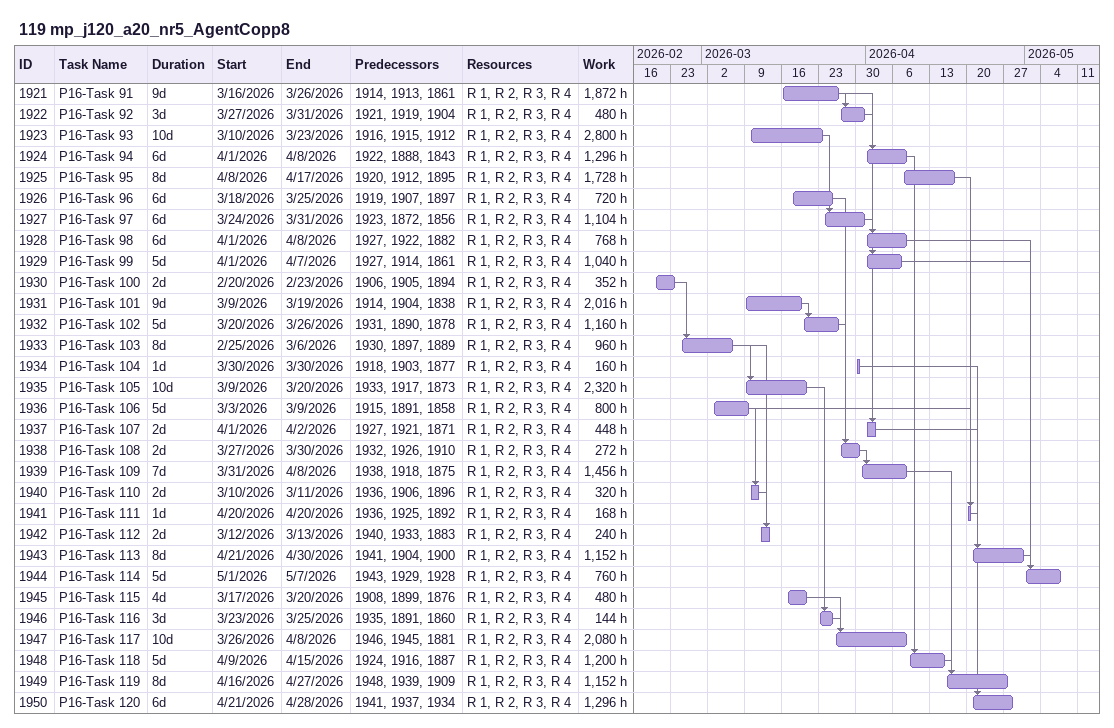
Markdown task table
119 mp_j120_a20_nr5_AgentCopp8

| ID | Task | Duration | Start | Finish | Predecessors | Resources | Work (h) |
|---|---|---|---|---|---|---|---|
| 1921 | P16-Task 91 | 9d | 2026-03-16 | 2026-03-26 | 1914, 1913, 1861 | R 1, R 2, R 3, R 4 | 1872 |
| 1922 | P16-Task 92 | 3d | 2026-03-27 | 2026-03-31 | 1921, 1919, 1904 | R 1, R 2, R 3, R 4 | 480 |
| 1923 | P16-Task 93 | 10d | 2026-03-10 | 2026-03-23 | 1916, 1915, 1912 | R 1, R 2, R 3, R 4 | 2800 |
| 1924 | P16-Task 94 | 6d | 2026-04-01 | 2026-04-08 | 1922, 1888, 1843 | R 1, R 2, R 3, R 4 | 1296 |
| 1925 | P16-Task 95 | 8d | 2026-04-08 | 2026-04-17 | 1920, 1912, 1895 | R 1, R 2, R 3, R 4 | 1728 |
| 1926 | P16-Task 96 | 6d | 2026-03-18 | 2026-03-25 | 1919, 1907, 1897 | R 1, R 2, R 3, R 4 | 720 |
| 1927 | P16-Task 97 | 6d | 2026-03-24 | 2026-03-31 | 1923, 1872, 1856 | R 1, R 2, R 3, R 4 | 1104 |
| 1928 | P16-Task 98 | 6d | 2026-04-01 | 2026-04-08 | 1927, 1922, 1882 | R 1, R 2, R 3, R 4 | 768 |
| 1929 | P16-Task 99 | 5d | 2026-04-01 | 2026-04-07 | 1927, 1914, 1861 | R 1, R 2, R 3, R 4 | 1040 |
| 1930 | P16-Task 100 | 2d | 2026-02-20 | 2026-02-23 | 1906, 1905, 1894 | R 1, R 2, R 3, R 4 | 352 |
| 1931 | P16-Task 101 | 9d | 2026-03-09 | 2026-03-19 | 1914, 1904, 1838 | R 1, R 2, R 3, R 4 | 2016 |
| 1932 | P16-Task 102 | 5d | 2026-03-20 | 2026-03-26 | 1931, 1890, 1878 | R 1, R 2, R 3, R 4 | 1160 |
| 1933 | P16-Task 103 | 8d | 2026-02-25 | 2026-03-06 | 1930, 1897, 1889 | R 1, R 2, R 3, R 4 | 960 |
| 1934 | P16-Task 104 | 1d | 2026-03-30 | 2026-03-30 | 1918, 1903, 1877 | R 1, R 2, R 3, R 4 | 160 |
| 1935 | P16-Task 105 | 10d | 2026-03-09 | 2026-03-20 | 1933, 1917, 1873 | R 1, R 2, R 3, R 4 | 2320 |
| 1936 | P16-Task 106 | 5d | 2026-03-03 | 2026-03-09 | 1915, 1891, 1858 | R 1, R 2, R 3, R 4 | 800 |
| 1937 | P16-Task 107 | 2d | 2026-04-01 | 2026-04-02 | 1927, 1921, 1871 | R 1, R 2, R 3, R 4 | 448 |
| 1938 | P16-Task 108 | 2d | 2026-03-27 | 2026-03-30 | 1932, 1926, 1910 | R 1, R 2, R 3, R 4 | 272 |
| 1939 | P16-Task 109 | 7d | 2026-03-31 | 2026-04-08 | 1938, 1918, 1875 | R 1, R 2, R 3, R 4 | 1456 |
| 1940 | P16-Task 110 | 2d | 2026-03-10 | 2026-03-11 | 1936, 1906, 1896 | R 1, R 2, R 3, R 4 | 320 |
| 1941 | P16-Task 111 | 1d | 2026-04-20 | 2026-04-20 | 1936, 1925, 1892 | R 1, R 2, R 3, R 4 | 168 |
| 1942 | P16-Task 112 | 2d | 2026-03-12 | 2026-03-13 | 1940, 1933, 1883 | R 1, R 2, R 3, R 4 | 240 |
| 1943 | P16-Task 113 | 8d | 2026-04-21 | 2026-04-30 | 1941, 1904, 1900 | R 1, R 2, R 3, R 4 | 1152 |
| 1944 | P16-Task 114 | 5d | 2026-05-01 | 2026-05-07 | 1943, 1929, 1928 | R 1, R 2, R 3, R 4 | 760 |
| 1945 | P16-Task 115 | 4d | 2026-03-17 | 2026-03-20 | 1908, 1899, 1876 | R 1, R 2, R 3, R 4 | 480 |
| 1946 | P16-Task 116 | 3d | 2026-03-23 | 2026-03-25 | 1935, 1891, 1860 | R 1, R 2, R 3, R 4 | 144 |
| 1947 | P16-Task 117 | 10d | 2026-03-26 | 2026-04-08 | 1946, 1945, 1881 | R 1, R 2, R 3, R 4 | 2080 |
| 1948 | P16-Task 118 | 5d | 2026-04-09 | 2026-04-15 | 1924, 1916, 1887 | R 1, R 2, R 3, R 4 | 1200 |
| 1949 | P16-Task 119 | 8d | 2026-04-16 | 2026-04-27 | 1948, 1939, 1909 | R 1, R 2, R 3, R 4 | 1152 |
| 1950 | P16-Task 120 | 6d | 2026-04-21 | 2026-04-28 | 1941, 1937, 1934 | R 1, R 2, R 3, R 4 | 1296 |
